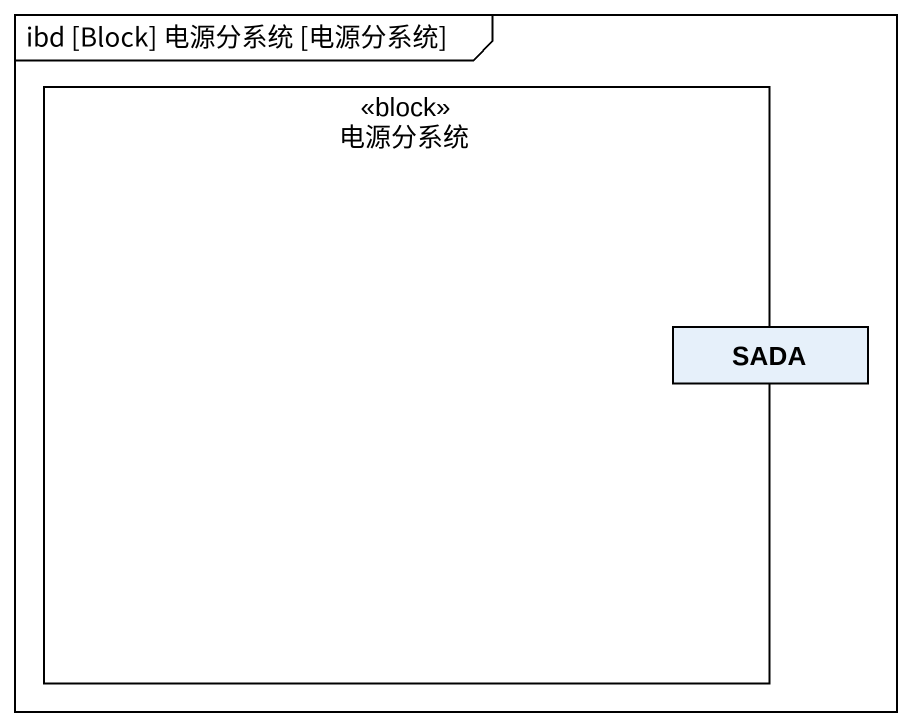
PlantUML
@startuml
mainframe ibd [Block] 电源分系统 [电源分系统]
rectangle 电源分系统 <<block>> {
  rectangle SADA
}
@enduml
